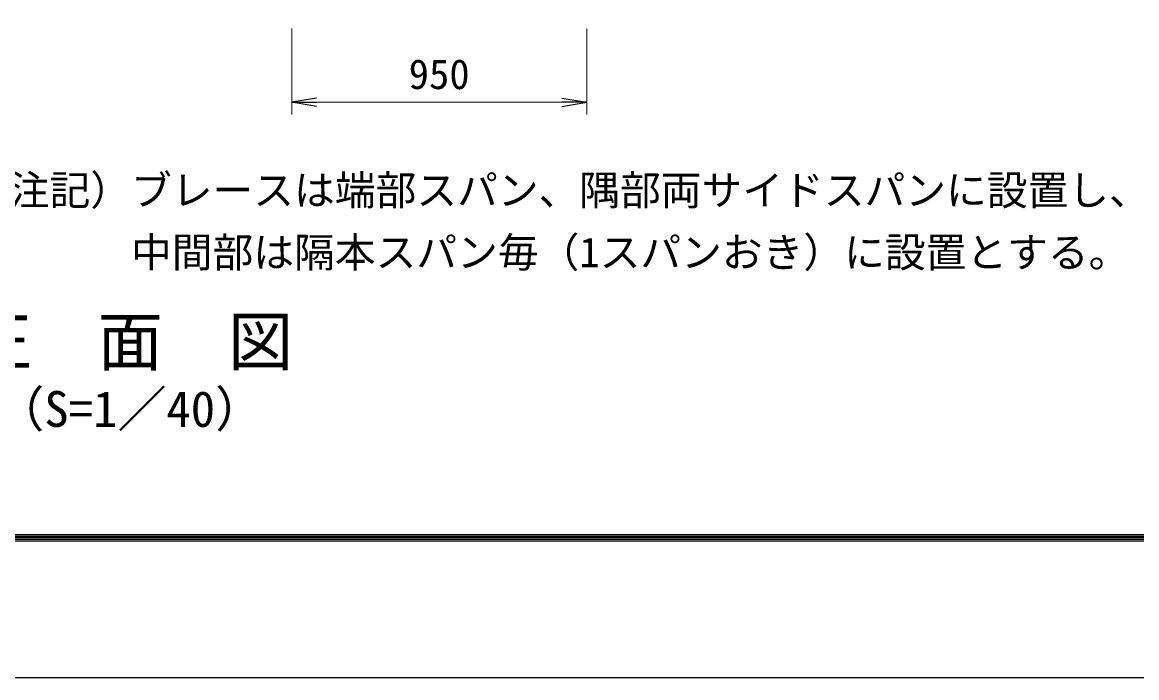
# Model space of a CAD drawing. Units: millimetres, scale not verified. Extents: x -8400 to 8400, y -5940 to 5940.
# Drawn here: x -5736 to -2148, y -5940 to -3830 of the extents above; entities that cross this region are included whole.
import ezdxf
from ezdxf.enums import TextEntityAlignment as Align

# ---------------------------------------------------------------- set-up
doc = ezdxf.new("R2010")
doc.units = ezdxf.units.MM
doc.header["$LTSCALE"] = 20
for name, color, linetype, lineweight in [('0-5_D-STR-DIM', 7, 'Continuous', 13), ('0-A_D-TTL-TXT', 7, 'Continuous', 13), ('0-C_D-TTL', 7, 'Continuous', 25)]:
    doc.layers.add(name, color=color, linetype=linetype, lineweight=lineweight)
doc.layers.add('0-6_0', color=7, linetype='Continuous')
doc.styles.add('ＭＳ ゴシック', font='')
doc.styles.get('ＭＳ ゴシック').set_extended_font_data('MS Gothic')

# ---------------------------------------------------------------- blocks, each defined once
blk = doc.blocks.new('_Open')
at = {"layer": '0-6_0'}
blk.add_line((-20, 3.333), (0, 0), dxfattribs=at)
blk.add_lwpolyline([(-20, -3.333), (0, 0), (-20, 0)], dxfattribs=at)

msp = doc.modelspace()

# ---------------------------------------------------------------- linework, layer by layer
at = {"layer": '0-5_D-STR-DIM'}
for p, q in [((-4869.06, -3850), (-4869.06, -4127.32)), ((-3919.06, -3850), (-3919.06, -4127.32)), ((-4789.06, -4087.32), (-3999.06, -4087.32))]:
    msp.add_line(p, q, dxfattribs=at)
at = {"layer": '0-C_D-TTL', "color": 2}
msp.add_lwpolyline([(-8400, 5940), (8400, 5940), (8400, -5940), (-8400, -5940)], close=True, dxfattribs=at)
at = {"layer": '0-C_D-TTL'}
for points in [[(-7860, 5500), (7860, 5500), (7860, -5500), (-7860, -5500)], [(-7855, 5495), (7855, 5495), (7855, -5495), (-7855, -5495)], [(-7850, 5490), (7850, 5490), (7850, -5490), (-7850, -5490)], [(-7845, 5485), (7845, 5485), (7845, -5485), (-7845, -5485)], [(-7840, 5480), (7840, 5480), (7840, -5480), (-7840, -5480)]]:
    msp.add_lwpolyline(points, close=True, dxfattribs=at)

# ---------------------------------------------------------------- block references
at = {"layer": '0-5_D-STR-DIM', "xscale": 4, "yscale": 4, "rotation": 180}
msp.add_blockref('_Open', (-4869.06, -4087.32), dxfattribs=at)
at = {"layer": '0-5_D-STR-DIM', "xscale": 4, "yscale": 4}
msp.add_blockref('_Open', (-3919.06, -4087.32), dxfattribs=at)

# ---------------------------------------------------------------- texts
at = {"layer": '0-5_D-STR-DIM', "style": 'ＭＳ ゴシック'}
msp.add_text('950', height=96.19, dxfattribs=at).set_placement((-4492.31, -4073.82), align=Align.BOTTOM_LEFT)
at = {"layer": '0-A_D-TTL-TXT', "style": 'ＭＳ ゴシック'}
for s, height, p in [('（注記）ブレースは端部スパン、隅部両サイドスパンに設置し、', 96.19, (-5911.03, -4447.46)), ('\u3000\u3000\u3000\u3000中間部は隔本スパン毎（1スパンおき）に設置とする。', 96.19, (-5911.03, -4647.46)), ('正\u3000面\u3000図', 153.9, (-5913.86, -4980.79)), ('（S=1／40）', 115.4, (-5822.89, -5167.18))]:
    msp.add_text(s, height=height, dxfattribs=at).set_placement(p, align=Align.BOTTOM_LEFT)

doc.saveas('drawing.dxf')
